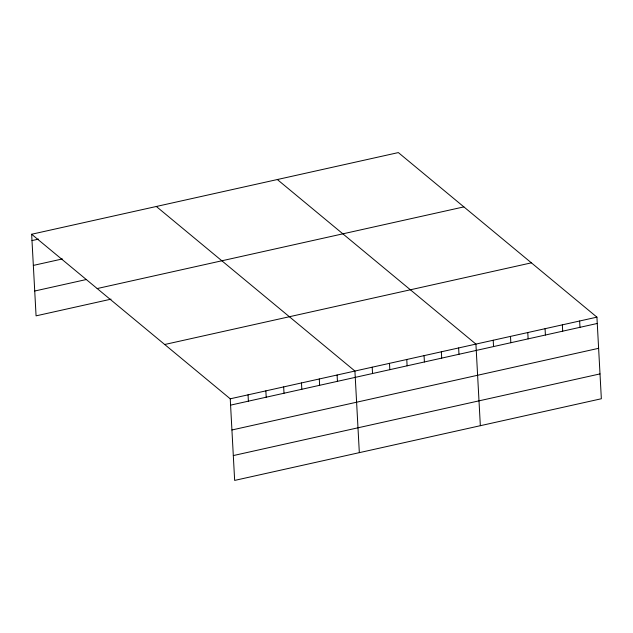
<?xml version="1.0" encoding="UTF-8"?>
<svg xmlns="http://www.w3.org/2000/svg" width="633" height="633" viewBox="0 0 633 633"><rect width="100%" height="100%" fill="white"/><g stroke="black" fill="none" stroke-linecap="round" stroke-linejoin="round"><path stroke-width="0.95" d="M31.65 234.25L398.347 152.585L596.927 317.149L601.35 398.75L234.653 480.415L230.238 398.806L31.65 234.25L36.073 315.851L111.06 299.156M31.99 240.58L38.558 239.116M33.335 265.417L62.398 258.944M34.728 291.014L86.278 279.533M97.181 288.553L463.878 206.888M164.707 344.502L531.396 262.837M230.238 398.806L596.927 317.149M230.578 405.136L597.275 323.471M231.923 429.981L598.62 348.316M233.308 455.57L600.005 373.905M277.333 179.535L475.921 344.099L480.344 425.7M156.327 206.485L354.915 371.041L359.33 452.65M579.646 320.994L579.986 327.324M562.357 324.848L562.697 331.178M545.068 328.693L545.409 335.023M527.78 332.547L528.128 338.877M510.499 336.392L510.839 342.722M493.21 340.245L493.55 346.575M458.632 347.944L458.98 354.274M441.351 351.798L441.692 358.12M424.063 355.643L424.403 361.973M406.774 359.497L407.114 365.827M389.485 363.342L389.833 369.672M372.196 367.195L372.544 373.525M337.104 375.013L337.444 381.343M319.293 378.977L319.633 385.307M301.482 382.941L301.822 389.271M283.671 386.913L284.011 393.235M265.86 390.877L266.2 397.207M248.049 394.842L248.389 401.172"/></g></svg>
